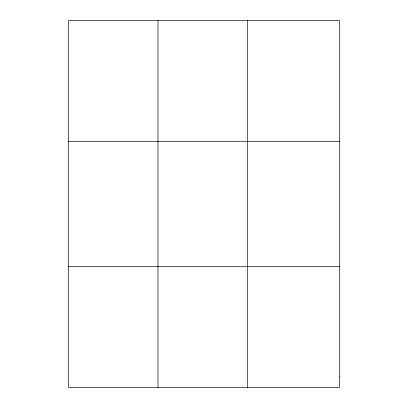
<?xml version="1.0" encoding="UTF-8"?>
<svg xmlns="http://www.w3.org/2000/svg" width="408" height="408" viewBox="0 0 408 408"><rect width="100%" height="100%" fill="white"/><g stroke="black" fill="none" stroke-linecap="round" stroke-linejoin="round"><path stroke-width="0.61" d="M157.972 387.6L157.972 20.4M247.319 387.6L247.319 20.4M68.621 141.576L339.38 141.576M68.621 266.424L339.38 266.424M339.38 376.584L339.38 387.6L68.621 387.6L68.621 20.4L339.38 20.4L339.38 376.584"/></g></svg>
